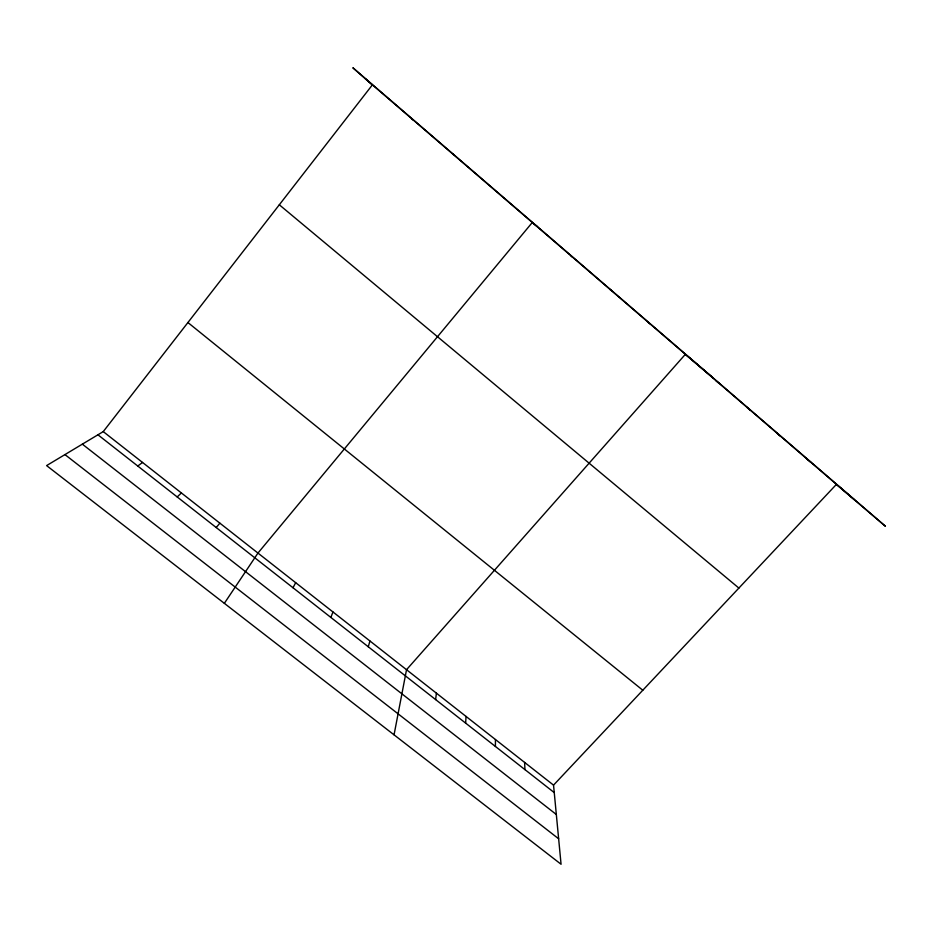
<?xml version="1.0" encoding="UTF-8"?>
<svg xmlns="http://www.w3.org/2000/svg" width="932" height="932" viewBox="0 0 932 932"><rect width="100%" height="100%" fill="white"/><g stroke="black" fill="none" stroke-linecap="round" stroke-linejoin="round"><path stroke-width="1.4" d="M495.416 746.474L495.44 739.53M465.639 723.116L466.047 716.44M435.617 699.582L436.409 693.175M394.05 734.835L406.527 669.712L685.323 354.358L713.178 377.949M368.28 646.773L369.934 640.995M330.837 617.415L332.98 611.986M293.021 587.754L295.665 582.675M224.344 603.33L257.954 553.072L532.23 222.562L537.519 226.732M103.254 431.609L372.346 84.929L352.855 67.745L885.4 526.231L836.388 484.407L553.538 785.128L561.064 864.255L46.6 465.604L103.254 431.609L553.538 785.128M216.201 527.524L219.87 523.178M177.185 496.931L181.391 492.97M137.773 466.023L142.526 462.447M64.949 454.595L558.641 838.777M82.342 444.156L556.322 814.486M97.942 434.801L554.249 792.596M187.915 322.53L642.8 690.228M571.13 256.044L572.166 256.906M279.309 204.784L738.878 588.08M609.598 289.165L611.171 290.481M647.67 321.936L649.755 323.695M716.067 380.827L719.073 383.378M746.544 407.051L749.957 409.964M776.752 433.065L780.562 436.316M806.704 458.847L810.898 462.435M365.204 78.626L854.469 499.832M411.769 118.818L412.981 119.902M452.533 153.92L453.162 154.502M524.611 762.423L524.949 769.622"/></g></svg>
